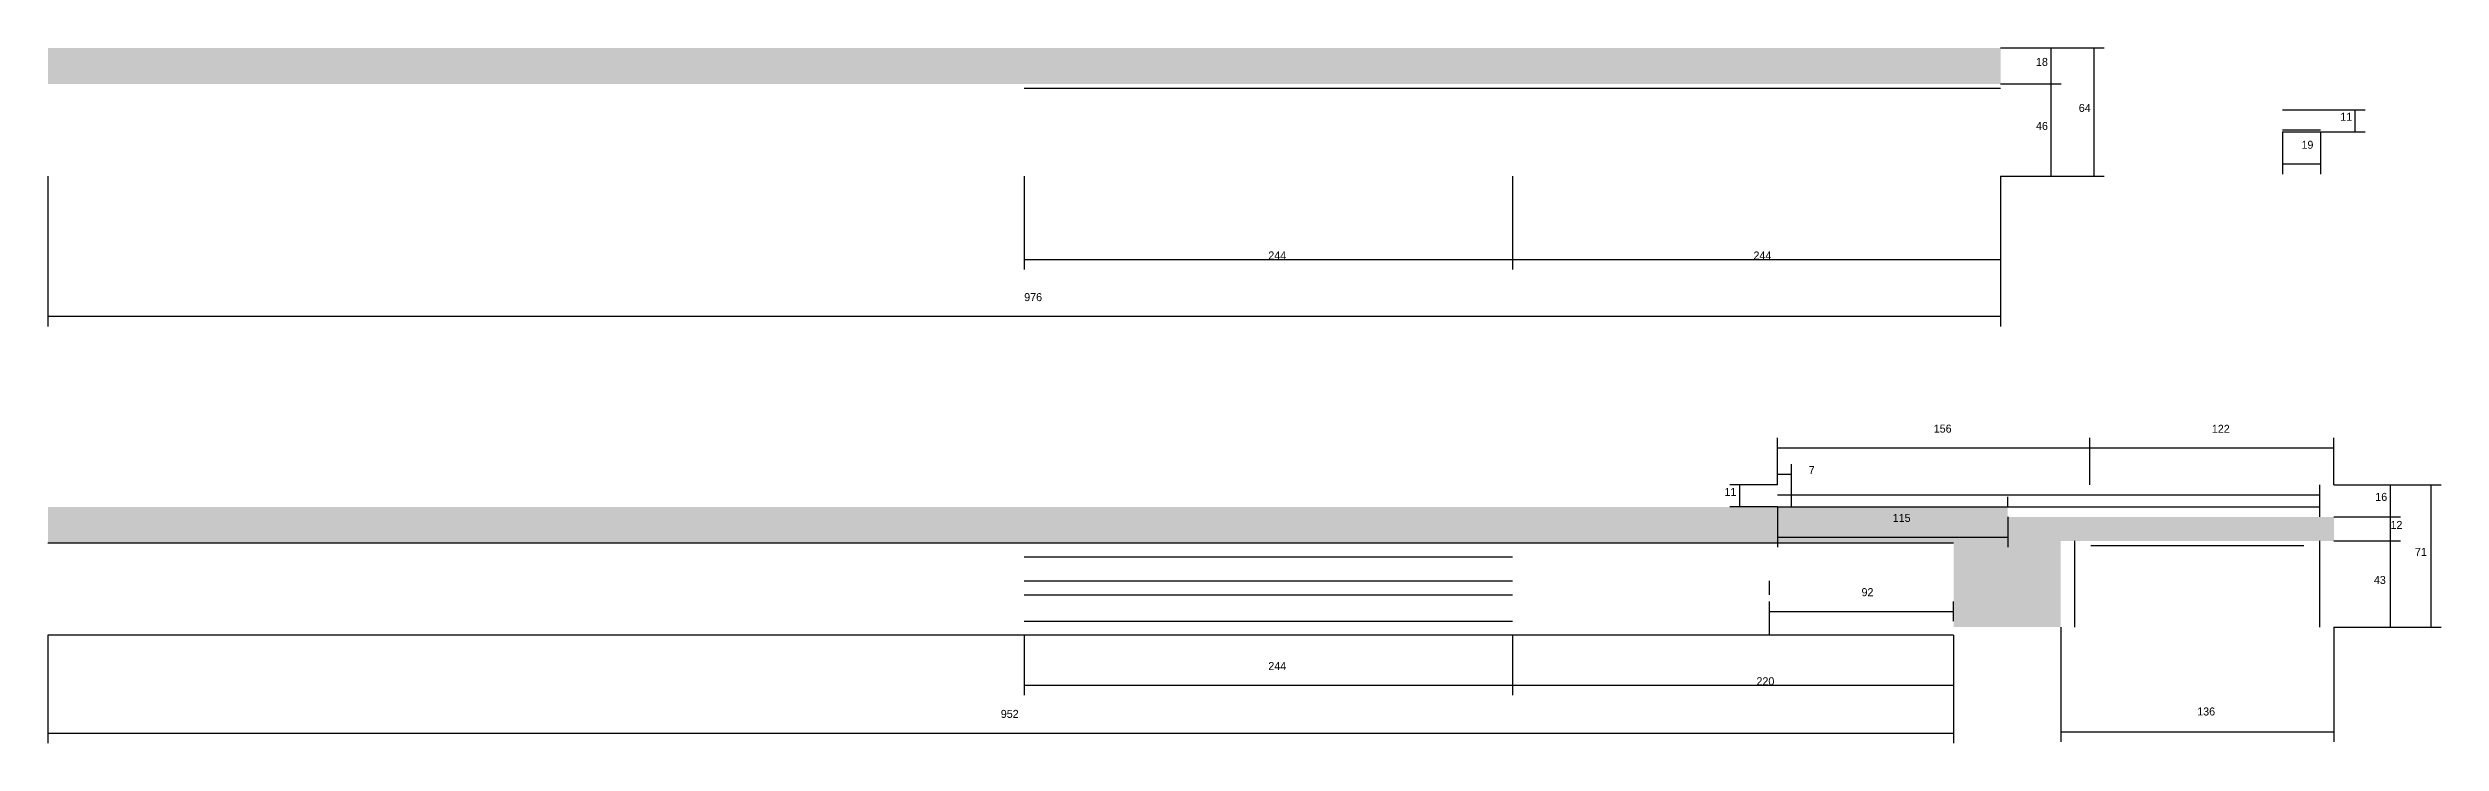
# Model space of a CAD drawing. Header units: metres. Extents: x -7072 to -4276, y 10879 to 12106.
# Drawn here: x -7072 to -5876, y 11676 to 12023 of the extents above; entities that cross this region are included whole.
import ezdxf

# ---------------------------------------------------------------- set-up
doc = ezdxf.new("R2010")
doc.units = ezdxf.units.M
for name, color, linetype in [('COTA', 241, 'Continuous'), ('Painéis', 200, 'Continuous'), ('SARR_2.2x7', 40, 'Continuous'), ('SARR_EDITAR', 141, 'Continuous')]:
    doc.layers.add(name, color=color, linetype=linetype)

msp = doc.modelspace()

# ---------------------------------------------------------------- hatches: boundary and pattern name
at = {"layer": 'COTA'}
h = msp.add_hatch(dxfattribs=at)
h.set_pattern_fill('AR-CONC', scale=0.03)
h.paths.add_polyline_path([(-6095.7, 12005), (-6095.7, 12023), (-7071.7, 12023), (-7071.7, 12005)])
h = msp.add_hatch(dxfattribs=at)
h.set_pattern_fill('AR-CONC', scale=0.03)
h.paths.add_polyline_path([(-6119.2, 11775.7), (-6119.2, 11733.7), (-6065.6, 11733.7), (-6065.6, 11776.7), (-5929.1, 11776.7), (-5929.1, 11788.7), (-6092.1, 11788.7), (-6092.1, 11793.7), (-6207.2, 11793.7), (-6583.7, 11793.7), (-7071.7, 11793.7), (-7071.7, 11775.7), (-6583.7, 11775.7)])

# ---------------------------------------------------------------- linework, layer by layer
for p, q in [((-6095.7, 12023), (-6065.4, 12023)), ((-6095.7, 12023), (-6044, 12023)), ((-6070.4, 12005), (-6070.4, 12023)), ((-6049, 11959), (-6049, 12023)), ((-6095.7, 12005), (-6065.4, 12005)), ((-6095.7, 12005), (-6065.4, 12005)), ((-6070.4, 11959), (-6070.4, 12005)), ((-5935.8, 11992.1), (-5913.4, 11992.1)), ((-5918.4, 11981.1), (-5918.4, 11992.1)), ((-5954.8, 11981.1), (-5954.8, 11960)), ((-5935.8, 11981.1), (-5935.8, 11960)), ((-5935.8, 11981.1), (-5913.4, 11981.1)), ((-5954.8, 11965), (-5935.8, 11965)), ((-7071.7, 11959), (-7071.7, 11883.9)), ((-6583.7, 11959), (-6583.7, 11912.3)), ((-6339.7, 11959), (-6339.7, 11912.3)), ((-6339.7, 11959), (-6339.7, 11912.3)), ((-6095.7, 11959), (-6095.7, 11912.3)), ((-6095.7, 11959), (-6065.4, 11959)), ((-6095.7, 11959), (-6095.7, 11883.9)), ((-6095.7, 11959), (-6044, 11959)), ((-6583.7, 11917.3), (-6339.7, 11917.3)), ((-6339.7, 11917.3), (-6095.7, 11917.3)), ((-7071.7, 11888.9), (-6095.7, 11888.9)), ((-6207.2, 11804.7), (-6207.2, 11828.2)), ((-6207.2, 11823.2), (-6051.1, 11823.2)), ((-6051.1, 11804.7), (-6051.1, 11828.2)), ((-6051.1, 11804.7), (-6051.1, 11828.2)), ((-6051.1, 11823.2), (-5929.1, 11823.2)), ((-5929.1, 11804.7), (-5929.1, 11828.2)), ((-6207.2, 11804.7), (-6207.2, 11815.1)), ((-6207.2, 11810.1), (-6200.2, 11810.1)), ((-6200.2, 11804.7), (-6200.2, 11815.1)), ((-6207.2, 11804.7), (-6231.1, 11804.7)), ((-6226.1, 11793.7), (-6226.1, 11804.7)), ((-5929.1, 11804.7), (-5875.5, 11804.7)), ((-5929.1, 11804.7), (-5895.8, 11804.7)), ((-5900.8, 11788.7), (-5900.8, 11804.7)), ((-5880.5, 11733.7), (-5880.5, 11804.7)), ((-6207.2, 11793.7), (-6231.1, 11793.7)), ((-6207.2, 11793.7), (-6207.2, 11773.6)), ((-6092.1, 11788.7), (-6092.1, 11773.6)), ((-5929.1, 11788.7), (-5895.8, 11788.7)), ((-5929.1, 11788.7), (-5895.8, 11788.7)), ((-5900.8, 11776.7), (-5900.8, 11788.7)), ((-6207.2, 11778.6), (-6092.1, 11778.6)), ((-5929.1, 11776.7), (-5895.8, 11776.7)), ((-5929.1, 11776.7), (-5895.8, 11776.7)), ((-5900.8, 11733.7), (-5900.8, 11776.7)), ((-6211.2, 11736.7), (-6211.2, 11746.5)), ((-6211.2, 11741.5), (-6119.2, 11741.5)), ((-6119.2, 11736.7), (-6119.2, 11746.5)), ((-7071.7, 11729.7), (-7071.7, 11675.7)), ((-6583.7, 11729.7), (-6583.7, 11699.6)), ((-6339.7, 11729.7), (-6339.7, 11699.6)), ((-6339.7, 11729.7), (-6339.7, 11699.6)), ((-6119.2, 11729.7), (-6119.2, 11699.6)), ((-6119.2, 11729.7), (-6119.2, 11675.7)), ((-6065.6, 11733.7), (-6065.6, 11676.3)), ((-5929.1, 11733.7), (-5929.1, 11676.3)), ((-5929.1, 11733.7), (-5895.8, 11733.7)), ((-5929.1, 11733.7), (-5875.5, 11733.7)), ((-6583.7, 11704.6), (-6339.7, 11704.6)), ((-6339.7, 11704.6), (-6119.2, 11704.6)), ((-7071.7, 11680.7), (-6119.2, 11680.7)), ((-6065.6, 11681.3), (-5929.1, 11681.3))]:
    msp.add_line(p, q, dxfattribs=at)
at = {"layer": 'Painéis'}
for p, q in [((-5954.8, 11992.1), (-5935.8, 11992.1)), ((-5954.8, 11981.1), (-5935.8, 11981.1))]:
    msp.add_line(p, q, dxfattribs=at)
for points in [[(-6207.2, 11793.7), (-6092.1, 11793.7)], [(-7071.7, 11775.7), (-6583.7, 11775.7), (-6119.2, 11775.7)], [(-6119.2, 11729.7), (-6583.7, 11729.7), (-7071.7, 11729.7)]]:
    msp.add_lwpolyline(points, dxfattribs=at)
at = {"layer": 'SARR_2.2x7'}
for p, q in [((-6583.7, 12002.8), (-6339.7, 12002.8)), ((-6339.7, 12002.8), (-6095.7, 12002.8)), ((-5954.8, 11982.1), (-5935.8, 11982.1)), ((-6200.2, 11793.7), (-6200.2, 11804.7)), ((-5936.1, 11788.7), (-5936.1, 11804.7)), ((-6058.6, 11733.7), (-6058.6, 11776.7)), ((-6050.6, 11774.5), (-5944.1, 11774.5)), ((-5936.1, 11733.7), (-5936.1, 11776.7)), ((-6583.7, 11768.7), (-6339.7, 11768.7)), ((-6583.7, 11756.7), (-6339.7, 11756.7)), ((-6583.7, 11749.7), (-6339.7, 11749.7)), ((-6211.2, 11749.7), (-6211.2, 11756.7)), ((-6583.7, 11736.7), (-6339.7, 11736.7)), ((-6211.2, 11729.7), (-6211.2, 11736.7))]:
    msp.add_line(p, q, dxfattribs=at)
at = {"layer": 'SARR_EDITAR'}
for p, q in [((-6207.2, 11799.7), (-5936.1, 11799.7)), ((-6092.1, 11793.7), (-6092.1, 11798.7)), ((-6092.1, 11793.7), (-5936.1, 11793.7))]:
    msp.add_line(p, q, dxfattribs=at)

# ---------------------------------------------------------------- texts
at = {"layer": 'COTA'}
for s, p in [('18', (-6078, 12014)), ('46', (-6078, 11982)), ('64', (-6056.6, 11991)), ('11', (-5925.9, 11986.6)), ('19', (-5945.3, 11972.6)), ('244', (-6461.7, 11917.3)), ('244', (-6219.2, 11917.3)), ('976', (-6583.7, 11896.5)), ('156', (-6129.1, 11830.8)), ('122', (-5990.1, 11830.7)), ('7', (-6191.6, 11810.1)), ('11', (-6233.7, 11799.2)), ('16', (-5908.4, 11796.7)), ('115', (-6149.6, 11786.2)), ('12', (-5900.8, 11782.7)), ('71', (-5888.6, 11769.2)), ('43', (-5909.1, 11755.2)), ('92', (-6165.2, 11749.1)), ('244', (-6461.7, 11712.2)), ('220', (-6217.7, 11704.6)), ('952', (-6595.4, 11688.3)), ('136', (-5997.4, 11689.5))]:
    msp.add_text(s, height=4, dxfattribs=at).set_placement(p)

doc.saveas('drawing.dxf')
